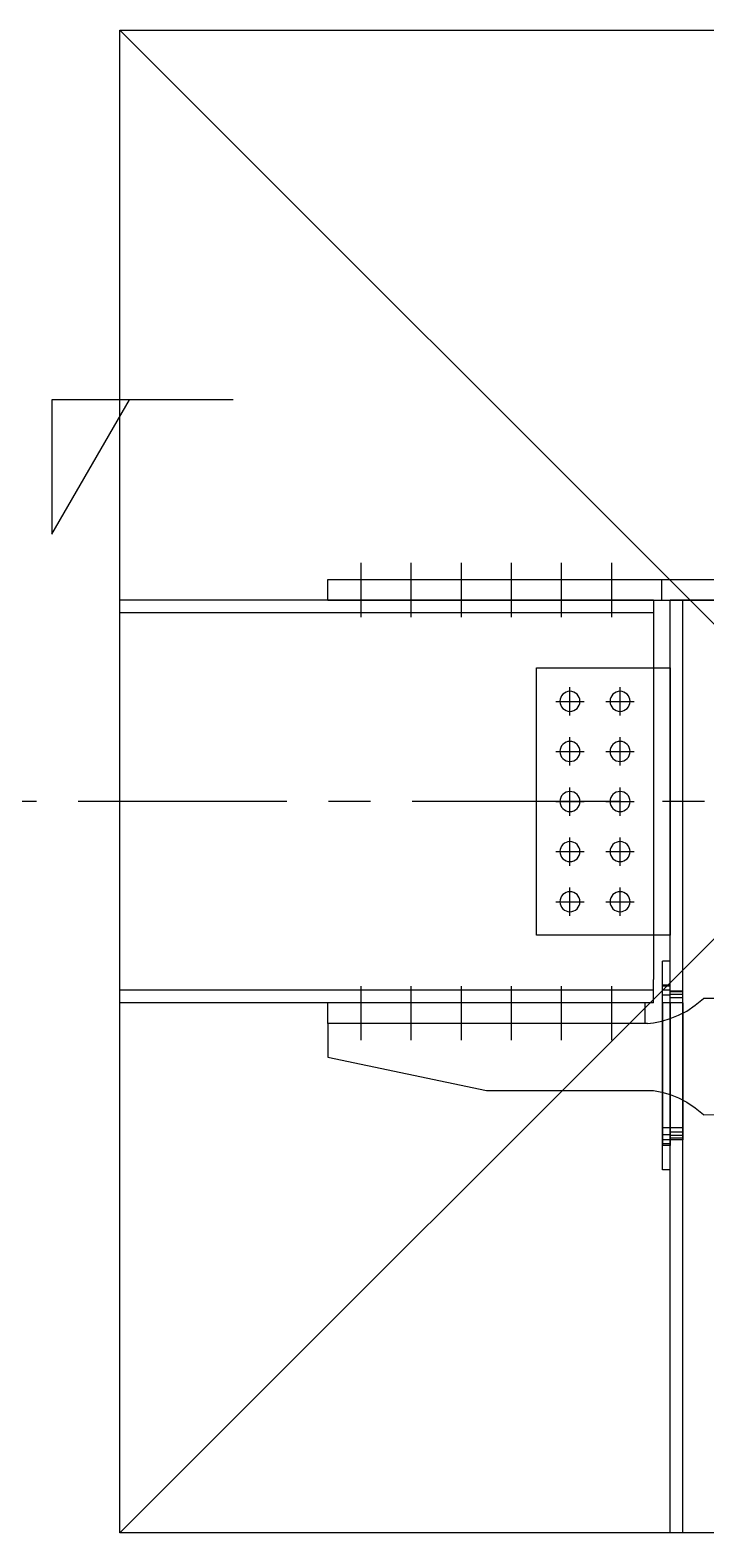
# Model space of a CAD drawing. Extents: x -668440 to 810000, y -1678500 to 210463.
# Drawn here: x -400139 to -392045, y -903079 to -885079 of the extents above; entities that cross this region are included whole.
import ezdxf

# ---------------------------------------------------------------- set-up
doc = ezdxf.new("R2010")
doc.units = 0
doc.header["$MEASUREMENT"] = 0
doc.linetypes.add('CENTER', pattern=[2, 1.25, -0.25, 0.25, -0.25])
doc.layers.get('0').update_dxf_attribs({"color": 3, "linetype": 'CONTINUOUS'})
doc.layers.add('00_ADDL', color=253, linetype='CONTINUOUS', plot=False)
for name, color, linetype in [('100', 5, 'CENTER'), ('_1-3_L-CS', 1, 'CONTINUOUS'), ('BEAM_H-482x300x11x15x13', 7, 'CONTINUOUS'), ('BOLT', 4, 'CONTINUOUS'), ('C400-R25-6M22_d', 7, 'CONTINUOUS'), ('cfhole_d', 7, 'CONTINUOUS'), ('cfr_d', 7, 'CONTINUOUS'), ('COL_H-482x300x11x15x13', 7, 'CONTINUOUS'), ('ctp400-40-60-60-0-0-M22', 7, 'CONTINUOUS'), ('cwr_d', 7, 'CONTINUOUS'), ('SH400-12-5-5-M22@60(0.0)', 7, 'CONTINUOUS'), ('SP400-40-60-60-0-0-M22-300-K6-502-320-10-165-TYPE2', 7, 'CONTINUOUS')]:
    doc.layers.add(name, color=color, linetype=linetype)

# ---------------------------------------------------------------- blocks, each defined once
blk = doc.blocks.new('剛接合部C1Y')
at = {"layer": '00_ADDL'}
for p, q in [((-206976.2444, -393132.59222), (-205176.2444, -394932.59222)), ((-205176.2444, -393132.59222), (-206976.2444, -394932.59222))]:
    blk.add_line(p, q, dxfattribs=at)
blk.add_lwpolyline([(-206976.2444, -394932.59222), (-206976.2444, -393132.59222), (-205176.2444, -393132.59222), (-205176.2444, -394932.59222)], close=True, dxfattribs=at)
at = {"layer": '100', "linetype": 'CENTER', "ltscale": 200}
blk.add_line((-203176.2444, -394056.59222), (-208976.2444, -394056.59222), dxfattribs=at)
at = {"layer": '_1-3_L-CS'}
for p, q in [((-206840.5382, -393575.29403), (-207057.67335, -393575.29403)), ((-207057.67335, -393575.29403), (-207057.67335, -393736.36381)), ((-207057.67335, -393736.36381), (-206964.67967, -393575.29403))]:
    blk.add_line(p, q, dxfattribs=at)
at = {"layer": 'BEAM_H-482x300x11x15x13'}
for p, q in [((-206337.2444, -393815.59222), (-206976.2444, -393815.59222)), ((-206337.2444, -393815.59222), (-206337.2444, -393830.59222)), ((-206337.2444, -393815.59222), (-206337.2444, -393815.59222)), ((-206337.2444, -393830.59222), (-206976.2444, -393830.59222)), ((-206337.2444, -393830.59222), (-206337.2444, -393831.59222)), ((-206337.2444, -393830.59222), (-206337.2444, -393830.59222)), ((-206337.2444, -393831.59222), (-206337.2444, -393836.59222)), ((-206337.2444, -393836.59222), (-206337.2444, -393843.59222)), ((-206337.2444, -393843.59222), (-206337.2444, -394269.59222)), ((-206337.2444, -393843.59222), (-206337.2444, -393843.59222)), ((-206337.2444, -394269.59222), (-206337.2444, -394269.59222)), ((-206337.2444, -394275.59222), (-206337.2444, -394269.59222)), ((-206337.2444, -394282.59222), (-206976.2444, -394282.59222)), ((-206337.2444, -394280.59222), (-206337.2444, -394275.59222)), ((-206337.2444, -394282.59222), (-206337.2444, -394280.59222)), ((-206337.2444, -394282.59222), (-206337.2444, -394282.59222)), ((-206337.2444, -394297.59222), (-206337.2444, -394282.59222)), ((-206337.2444, -394297.59222), (-206976.2444, -394297.59222)), ((-206337.2444, -394297.59222), (-206337.2444, -394297.59222))]:
    blk.add_line(p, q, dxfattribs=at)
at = {"layer": 'BOLT'}
for p, q in [((-206687.2444, -393810.59222), (-206687.2444, -393770.59222)), ((-206687.2444, -393810.59222), (-206687.2444, -393770.59222)), ((-206627.2444, -393810.59222), (-206627.2444, -393770.59222)), ((-206627.2444, -393810.59222), (-206627.2444, -393770.59222)), ((-206567.2444, -393810.59222), (-206567.2444, -393770.59222)), ((-206567.2444, -393810.59222), (-206567.2444, -393770.59222)), ((-206507.2444, -393810.59222), (-206507.2444, -393770.59222)), ((-206507.2444, -393810.59222), (-206507.2444, -393770.59222)), ((-206447.2444, -393810.59222), (-206447.2444, -393770.59222)), ((-206447.2444, -393810.59222), (-206447.2444, -393770.59222)), ((-206387.2444, -393810.59222), (-206387.2444, -393770.59222)), ((-206387.2444, -393810.59222), (-206387.2444, -393770.59222)), ((-206687.2444, -393835.59222), (-206687.2444, -393795.59222)), ((-206687.2444, -393835.59222), (-206687.2444, -393795.59222)), ((-206627.2444, -393835.59222), (-206627.2444, -393795.59222)), ((-206627.2444, -393835.59222), (-206627.2444, -393795.59222)), ((-206567.2444, -393835.59222), (-206567.2444, -393795.59222)), ((-206567.2444, -393835.59222), (-206567.2444, -393795.59222)), ((-206507.2444, -393835.59222), (-206507.2444, -393795.59222)), ((-206507.2444, -393835.59222), (-206507.2444, -393795.59222)), ((-206447.2444, -393835.59222), (-206447.2444, -393795.59222)), ((-206447.2444, -393835.59222), (-206447.2444, -393795.59222)), ((-206387.2444, -393835.59222), (-206387.2444, -393795.59222)), ((-206387.2444, -393835.59222), (-206387.2444, -393795.59222)), ((-206437.2444, -393953.59222), (-206437.2444, -393919.59222)), ((-206377.2444, -393953.59222), (-206377.2444, -393919.59222)), ((-206454.2444, -393936.59222), (-206420.2444, -393936.59222)), ((-206437.2444, -393936.59222), (-206437.2444, -393936.59222)), ((-206394.2444, -393936.59222), (-206360.2444, -393936.59222)), ((-206377.2444, -393936.59222), (-206377.2444, -393936.59222)), ((-206437.2444, -394013.59222), (-206437.2444, -393979.59222)), ((-206377.2444, -394013.59222), (-206377.2444, -393979.59222)), ((-206454.2444, -393996.59222), (-206420.2444, -393996.59222)), ((-206437.2444, -393996.59222), (-206437.2444, -393996.59222)), ((-206394.2444, -393996.59222), (-206360.2444, -393996.59222)), ((-206377.2444, -393996.59222), (-206377.2444, -393996.59222)), ((-206437.2444, -394073.59222), (-206437.2444, -394039.59222)), ((-206377.2444, -394073.59222), (-206377.2444, -394039.59222)), ((-206454.2444, -394056.59222), (-206420.2444, -394056.59222)), ((-206437.2444, -394056.59222), (-206437.2444, -394056.59222)), ((-206394.2444, -394056.59222), (-206360.2444, -394056.59222)), ((-206377.2444, -394056.59222), (-206377.2444, -394056.59222)), ((-206437.2444, -394133.59222), (-206437.2444, -394099.59222)), ((-206377.2444, -394133.59222), (-206377.2444, -394099.59222)), ((-206454.2444, -394116.59222), (-206420.2444, -394116.59222)), ((-206437.2444, -394116.59222), (-206437.2444, -394116.59222)), ((-206394.2444, -394116.59222), (-206360.2444, -394116.59222)), ((-206377.2444, -394116.59222), (-206377.2444, -394116.59222)), ((-206437.2444, -394193.59222), (-206437.2444, -394159.59222)), ((-206377.2444, -394193.59222), (-206377.2444, -394159.59222)), ((-206454.2444, -394176.59222), (-206420.2444, -394176.59222)), ((-206437.2444, -394176.59222), (-206437.2444, -394176.59222)), ((-206394.2444, -394176.59222), (-206360.2444, -394176.59222)), ((-206377.2444, -394176.59222), (-206377.2444, -394176.59222)), ((-206687.2444, -394317.59222), (-206687.2444, -394277.59222)), ((-206687.2444, -394317.59222), (-206687.2444, -394277.59222)), ((-206627.2444, -394317.59222), (-206627.2444, -394277.59222)), ((-206627.2444, -394317.59222), (-206627.2444, -394277.59222)), ((-206567.2444, -394317.59222), (-206567.2444, -394277.59222)), ((-206567.2444, -394317.59222), (-206567.2444, -394277.59222)), ((-206507.2444, -394317.59222), (-206507.2444, -394277.59222)), ((-206507.2444, -394317.59222), (-206507.2444, -394277.59222)), ((-206447.2444, -394317.59222), (-206447.2444, -394277.59222)), ((-206447.2444, -394317.59222), (-206447.2444, -394277.59222)), ((-206387.2444, -394317.59222), (-206387.2444, -394277.59222)), ((-206387.2444, -394317.59222), (-206387.2444, -394277.59222)), ((-206687.2444, -394342.59222), (-206687.2444, -394302.59222)), ((-206687.2444, -394342.59222), (-206687.2444, -394302.59222)), ((-206627.2444, -394342.59222), (-206627.2444, -394302.59222)), ((-206627.2444, -394342.59222), (-206627.2444, -394302.59222)), ((-206567.2444, -394342.59222), (-206567.2444, -394302.59222)), ((-206567.2444, -394342.59222), (-206567.2444, -394302.59222)), ((-206507.2444, -394342.59222), (-206507.2444, -394302.59222)), ((-206507.2444, -394342.59222), (-206507.2444, -394302.59222)), ((-206447.2444, -394342.59222), (-206447.2444, -394302.59222)), ((-206447.2444, -394342.59222), (-206447.2444, -394302.59222)), ((-206387.2444, -394342.59222), (-206387.2444, -394302.59222)), ((-206387.2444, -394342.59222), (-206387.2444, -394302.59222))]:
    blk.add_line(p, q, dxfattribs=at)
at = {"layer": 'C400-R25-6M22_d'}
for p, q in [((-206727.2444, -394322.59222), (-206727.2444, -394297.59222)), ((-206347.2444, -394297.59222), (-206727.2444, -394297.59222)), ((-206727.2444, -394297.59222), (-206727.2444, -394297.59222)), ((-206347.2444, -394322.59222), (-206347.2444, -394297.59222)), ((-206347.2444, -394297.59222), (-206347.2444, -394297.59222)), ((-206307.2444, -394312.59222), (-206297.2444, -394307.59222)), ((-206297.2444, -394307.59222), (-206287.2444, -394300.59222)), ((-206297.2444, -394307.59222), (-206297.2444, -394307.59222)), ((-206287.2444, -394300.59222), (-206277.2444, -394292.59222)), ((-206287.2444, -394300.59222), (-206287.2444, -394300.59222)), ((-206277.2444, -394292.59222), (-206277.2444, -394292.59222)), ((-206077.2444, -394292.59222), (-206277.2444, -394292.59222)), ((-206344.2444, -394322.59222), (-206727.2444, -394322.59222)), ((-206727.2444, -394322.59222), (-206727.2444, -394322.59222)), ((-206727.2444, -394322.59222), (-206727.2444, -394362.59222)), ((-206347.2444, -394322.59222), (-206727.2444, -394322.59222)), ((-206347.2444, -394322.59222), (-206347.2444, -394322.59222)), ((-206344.2444, -394322.59222), (-206337.2444, -394321.59222)), ((-206344.2444, -394322.59222), (-206344.2444, -394322.59222)), ((-206337.2444, -394321.59222), (-206327.2444, -394319.59222)), ((-206337.2444, -394321.59222), (-206337.2444, -394321.59222)), ((-206327.2444, -394319.59222), (-206317.2444, -394316.59222)), ((-206327.2444, -394319.59222), (-206327.2444, -394319.59222)), ((-206317.2444, -394316.59222), (-206307.2444, -394312.59222)), ((-206317.2444, -394316.59222), (-206317.2444, -394316.59222)), ((-206307.2444, -394312.59222), (-206307.2444, -394312.59222)), ((-206727.2444, -394362.59222), (-206727.2444, -394362.59222)), ((-206727.2444, -394362.59222), (-206537.2444, -394402.59222)), ((-206537.2444, -394402.59222), (-206537.2444, -394402.59222)), ((-206537.2444, -394402.59222), (-206345.2444, -394402.59222)), ((-206345.2444, -394402.59222), (-206337.2444, -394402.59222)), ((-206345.2444, -394402.59222), (-206345.2444, -394402.59222)), ((-206337.2444, -394402.59222), (-206337.2444, -394402.59222)), ((-206337.2444, -394402.59222), (-206327.2444, -394404.59222)), ((-206327.2444, -394404.59222), (-206327.2444, -394404.59222)), ((-206327.2444, -394404.59222), (-206317.2444, -394407.59222)), ((-206317.2444, -394407.59222), (-206317.2444, -394407.59222)), ((-206317.2444, -394407.59222), (-206307.2444, -394411.59222)), ((-206307.2444, -394411.59222), (-206307.2444, -394411.59222)), ((-206307.2444, -394411.59222), (-206297.2444, -394416.59222)), ((-206297.2444, -394416.59222), (-206297.2444, -394416.59222)), ((-206297.2444, -394416.59222), (-206287.2444, -394423.59222)), ((-206287.2444, -394423.59222), (-206287.2444, -394423.59222)), ((-206287.2444, -394423.59222), (-206277.2444, -394431.59222)), ((-206277.2444, -394431.59222), (-206277.2444, -394431.59222)), ((-206277.2444, -394431.59222), (-206077.2444, -394432.59222))]:
    blk.add_line(p, q, dxfattribs=at)
at = {"layer": 'cfhole_d'}
for p, q in [((-206317.2444, -394284.59222), (-206317.2444, -394283.59222)), ((-206302.2444, -394283.59222), (-206317.2444, -394283.59222)), ((-206317.2444, -394287.59222), (-206317.2444, -394284.59222)), ((-206302.2444, -394284.59222), (-206317.2444, -394284.59222)), ((-206317.2444, -394291.59222), (-206317.2444, -394287.59222)), ((-206302.2444, -394287.59222), (-206317.2444, -394287.59222)), ((-206302.2444, -394284.59222), (-206302.2444, -394283.59222)), ((-206302.2444, -394287.59222), (-206302.2444, -394284.59222)), ((-206302.2444, -394291.59222), (-206302.2444, -394287.59222)), ((-206317.2444, -394297.59222), (-206317.2444, -394291.59222)), ((-206302.2444, -394291.59222), (-206317.2444, -394291.59222)), ((-206317.2444, -394297.59222), (-206317.2444, -394447.59222)), ((-206302.2444, -394297.59222), (-206317.2444, -394297.59222)), ((-206302.2444, -394297.59222), (-206302.2444, -394291.59222)), ((-206302.2444, -394297.59222), (-206302.2444, -394447.59222)), ((-206302.2444, -394447.59222), (-206317.2444, -394447.59222)), ((-206317.2444, -394447.59222), (-206317.2444, -394452.59222)), ((-206302.2444, -394447.59222), (-206302.2444, -394452.59222)), ((-206302.2444, -394452.59222), (-206317.2444, -394452.59222)), ((-206317.2444, -394452.59222), (-206317.2444, -394456.59222)), ((-206302.2444, -394456.59222), (-206317.2444, -394456.59222)), ((-206317.2444, -394456.59222), (-206317.2444, -394459.59222)), ((-206302.2444, -394459.59222), (-206317.2444, -394459.59222)), ((-206317.2444, -394459.59222), (-206317.2444, -394461.59222)), ((-206302.2444, -394461.59222), (-206317.2444, -394461.59222)), ((-206302.2444, -394452.59222), (-206302.2444, -394456.59222)), ((-206302.2444, -394456.59222), (-206302.2444, -394459.59222)), ((-206302.2444, -394459.59222), (-206302.2444, -394461.59222))]:
    blk.add_line(p, q, dxfattribs=at)
at = {"layer": 'cfr_d'}
for p, q in [((-206326.2444, -394497.59222), (-206326.2444, -394247.59222)), ((-206317.2444, -394247.59222), (-206326.2444, -394247.59222)), ((-206326.2444, -394247.59222), (-206326.2444, -394247.59222)), ((-206317.2444, -394497.59222), (-206317.2444, -394247.59222)), ((-206317.2444, -394247.59222), (-206317.2444, -394247.59222)), ((-206326.2444, -394277.59222), (-206326.2444, -394276.59222)), ((-206317.2444, -394276.59222), (-206326.2444, -394276.59222)), ((-206326.2444, -394282.59222), (-206326.2444, -394277.59222)), ((-206317.2444, -394277.59222), (-206326.2444, -394277.59222)), ((-206326.2444, -394288.59222), (-206326.2444, -394282.59222)), ((-206317.2444, -394282.59222), (-206326.2444, -394282.59222)), ((-206326.2444, -394297.59222), (-206326.2444, -394288.59222)), ((-206317.2444, -394288.59222), (-206326.2444, -394288.59222)), ((-206317.2444, -394277.59222), (-206317.2444, -394276.59222)), ((-206317.2444, -394282.59222), (-206317.2444, -394277.59222)), ((-206317.2444, -394288.59222), (-206317.2444, -394282.59222)), ((-206317.2444, -394297.59222), (-206317.2444, -394288.59222)), ((-206326.2444, -394297.59222), (-206326.2444, -394447.59222)), ((-206317.2444, -394297.59222), (-206326.2444, -394297.59222)), ((-206317.2444, -394297.59222), (-206317.2444, -394447.59222)), ((-206317.2444, -394447.59222), (-206326.2444, -394447.59222)), ((-206326.2444, -394447.59222), (-206326.2444, -394455.59222)), ((-206317.2444, -394447.59222), (-206317.2444, -394455.59222)), ((-206317.2444, -394455.59222), (-206326.2444, -394455.59222)), ((-206326.2444, -394455.59222), (-206326.2444, -394461.59222)), ((-206317.2444, -394461.59222), (-206326.2444, -394461.59222)), ((-206326.2444, -394461.59222), (-206326.2444, -394466.59222)), ((-206317.2444, -394466.59222), (-206326.2444, -394466.59222)), ((-206326.2444, -394466.59222), (-206326.2444, -394468.59222)), ((-206317.2444, -394468.59222), (-206326.2444, -394468.59222)), ((-206317.2444, -394455.59222), (-206317.2444, -394461.59222)), ((-206317.2444, -394461.59222), (-206317.2444, -394466.59222)), ((-206317.2444, -394466.59222), (-206317.2444, -394468.59222)), ((-206326.2444, -394497.59222), (-206326.2444, -394497.59222)), ((-206317.2444, -394497.59222), (-206326.2444, -394497.59222)), ((-206317.2444, -394497.59222), (-206317.2444, -394497.59222))]:
    blk.add_line(p, q, dxfattribs=at)
at = {"layer": 'COL_H-482x300x11x15x13'}
for p, q in [((-206302.2444, -393815.59222), (-206317.2444, -393815.59222)), ((-206317.2444, -394932.59222), (-206317.2444, -393815.59222)), ((-206317.2444, -393815.59222), (-206317.2444, -393815.59222)), ((-206300.2444, -393815.59222), (-206302.2444, -393815.59222)), ((-206302.2444, -393815.59222), (-206302.2444, -393815.59222)), ((-206302.2444, -394932.59222), (-206302.2444, -393815.59222)), ((-206295.2444, -393815.59222), (-206300.2444, -393815.59222)), ((-206289.2444, -393815.59222), (-206295.2444, -393815.59222)), ((-205863.2444, -393815.59222), (-206289.2444, -393815.59222)), ((-206289.2444, -393815.59222), (-206289.2444, -393815.59222))]:
    blk.add_line(p, q, dxfattribs=at)
at = {"layer": 'ctp400-40-60-60-0-0-M22'}
for q in [(-206327.2444, -393815.59222), (-205825.2444, -393815.59222)]:
    blk.add_line((-206327.2444, -393815.59222), q, dxfattribs=at)
at = {"layer": 'cwr_d'}
for p, q in [((-206277.2444, -394292.59222), (-206277.2444, -394292.59222)), ((-206277.2444, -394432.59222), (-206277.2444, -394432.59222))]:
    blk.add_line(p, q, dxfattribs=at)
at = {"layer": 'SH400-12-5-5-M22@60(0.0)'}
for p, q in [((-206477.2444, -394216.59222), (-206477.2444, -393896.59222)), ((-206477.2444, -393896.59222), (-206477.2444, -393896.59222)), ((-206477.2444, -393896.59222), (-206317.2444, -393896.59222)), ((-206317.2444, -393896.59222), (-206317.2444, -394216.59222)), ((-206317.2444, -393896.59222), (-206317.2444, -393896.59222)), ((-206317.2444, -394216.59222), (-206477.2444, -394216.59222)), ((-206477.2444, -394216.59222), (-206477.2444, -394216.59222)), ((-206317.2444, -394216.59222), (-206317.2444, -394216.59222))]:
    blk.add_line(p, q, dxfattribs=at)
at = {"layer": 'SH400-12-5-5-M22@60(0.0)', "extrusion": (0, 6.12323e-17, -1)}
for centre in [(206437.2444, -393936.59222), (206377.2444, -393936.59222), (206437.2444, -393996.59222), (206377.2444, -393996.59222), (206437.2444, -394056.59222), (206377.2444, -394056.59222), (206437.2444, -394116.59222), (206377.2444, -394116.59222), (206437.2444, -394176.59222), (206377.2444, -394176.59222)]:
    blk.add_circle(centre, 12, dxfattribs=at)
at = {"layer": 'SP400-40-60-60-0-0-M22-300-K6-502-320-10-165-TYPE2'}
for p, q in [((-206727.2444, -393790.59222), (-206727.2444, -393790.59222)), ((-206727.2444, -393790.59222), (-206327.2444, -393790.59222)), ((-206727.2444, -393815.59222), (-206727.2444, -393790.59222)), ((-206327.2444, -393790.59222), (-205825.2444, -393790.59222)), ((-206327.2444, -393815.59222), (-206327.2444, -393790.59222)), ((-206727.2444, -393815.59222), (-206727.2444, -393815.59222)), ((-206727.2444, -393815.59222), (-206327.2444, -393815.59222)), ((-206327.2444, -393815.59222), (-205825.2444, -393815.59222))]:
    blk.add_line(p, q, dxfattribs=at)

msp = doc.modelspace()

# ---------------------------------------------------------------- block references
at = {"xscale": 10, "yscale": 10, "zscale": 10}
msp.add_blockref('剛接合部C1Y', (1670698.7, 3046247.4, 5600), dxfattribs=at)

doc.saveas('drawing.dxf')
